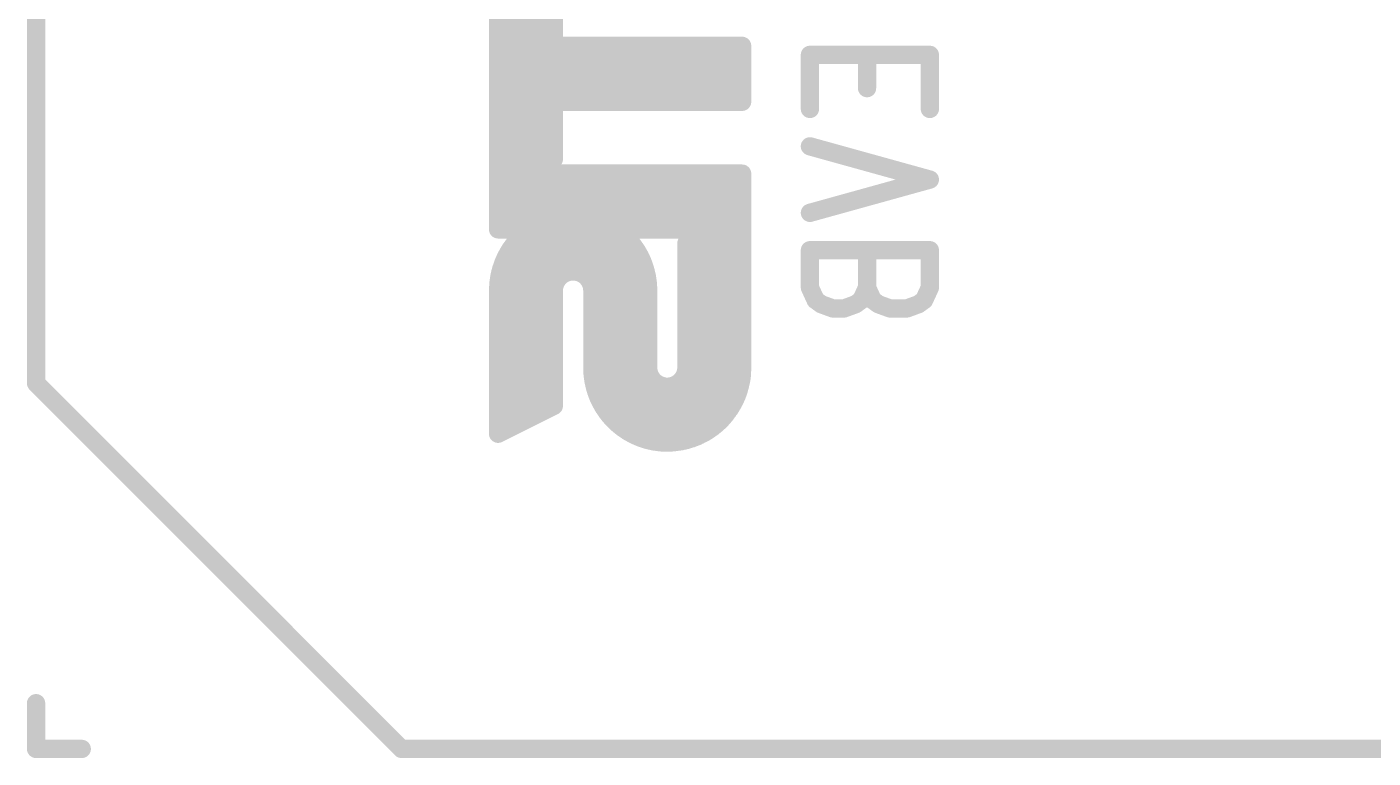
# Model space of a CAD drawing. Extents: x 100 to 128.6, y 94 to 134.1.
# Drawn here: x 99.95 to 107.32, y 99.95 to 103.95 of the extents above; entities that cross this region are included whole.
import ezdxf

# ---------------------------------------------------------------- set-up
doc = ezdxf.new("R2010")
doc.units = 0
doc.layers.get('0').update_dxf_attribs({"linetype": 'CONTINUOUS'})
doc.layers.add('MASK-BOTTOM_PHO', color=5, linetype='CONTINUOUS')
doc.layers.add('SILK-BOTTOM_PHO', color=14, linetype='CONTINUOUS')

# ---------------------------------------------------------------- blocks, each defined once
blk = doc.blocks.new('ROUND_1')
at = {"const_width": 0.050038}
blk.add_lwpolyline([(-0.025018, 0, 1), (0.025018, 0, 1)], format="xyb", close=True, dxfattribs=at)

msp = doc.modelspace()

# ---------------------------------------------------------------- linework, layer by layer
at = {"layer": 'MASK-BOTTOM_PHO', "const_width": 0.100076}
for points in [[(100.000054, 131.99999), (100.000054, 102.00005)], [(100.000054, 102.00005), (102.00005, 100.000054)], [(100.000054, 100.24999), (100.000054, 100.000054)], [(100.000054, 100.000054), (100.24999, 100.000054)], [(102.00005, 100.000054), (126.499874, 100.000054)]]:
    msp.add_lwpolyline(points, dxfattribs=at)
at = {"layer": 'SILK-BOTTOM_PHO', "const_width": 0.100076}
for points in [[(100.000054, 131.99999), (100.000054, 102.00005)], [(102.76713, 105.308908), (102.76713, 103.19258)], [(102.781354, 105.320846), (102.781354, 103.199692)], [(102.795324, 105.331768), (102.795324, 103.206804)], [(102.809548, 105.341928), (102.809548, 103.213662)], [(102.823772, 105.352088), (102.823772, 103.220774)], [(102.710488, 104.252776), (102.710488, 103.164132)], [(102.724712, 104.259888), (102.724712, 103.171244)], [(102.738936, 104.266746), (102.738936, 103.178356)], [(102.752906, 104.273858), (102.752906, 103.185468)], [(102.56901, 104.18191), (102.56901, 102.841298)], [(102.583234, 104.189022), (102.583234, 102.841298)], [(102.597458, 104.196134), (102.597458, 102.841298)], [(102.611428, 104.203246), (102.611428, 102.841298)], [(102.625652, 104.210358), (102.625652, 102.841298)], [(102.639876, 104.21747), (102.639876, 102.841298)], [(102.653846, 104.224328), (102.653846, 102.841298)], [(102.66807, 104.23144), (102.66807, 102.841298)], [(102.682294, 104.238552), (102.682294, 102.841298)], [(102.696264, 104.245664), (102.696264, 103.157274)], [(102.83317, 104.23398), (102.83317, 103.844852)], [(102.528116, 104.16159), (102.528116, 102.841298)], [(102.540816, 104.16794), (102.540816, 102.841298)], [(102.55504, 104.174798), (102.55504, 102.841298)], [(102.528116, 103.995728), (102.83317, 103.995728)], [(102.528116, 103.981504), (102.83317, 103.981504)], [(102.528116, 103.967534), (102.83317, 103.967534)], [(102.528116, 103.95331), (102.83317, 103.95331)], [(102.528116, 103.939086), (102.83317, 103.939086)], [(102.528116, 103.925116), (102.83317, 103.925116)], [(102.528116, 103.910892), (102.83317, 103.910892)], [(102.528116, 103.896668), (102.83317, 103.896668)], [(102.528116, 103.882444), (102.83317, 103.882444)], [(102.528116, 103.868474), (102.83317, 103.868474)], [(102.528116, 103.85425), (102.83317, 103.85425)], [(102.528116, 103.840026), (103.863394, 103.840026)], [(102.528116, 103.826056), (103.863394, 103.826056)], [(102.528116, 103.811832), (103.863394, 103.811832)], [(102.83317, 103.844852), (103.863394, 103.844852)], [(102.837742, 103.844852), (102.837742, 103.539036)], [(102.851966, 103.844852), (102.851966, 103.539036)], [(102.86619, 103.844852), (102.86619, 103.539036)], [(102.88016, 103.844852), (102.88016, 103.539036)], [(102.894384, 103.844852), (102.894384, 103.539036)], [(102.908608, 103.844852), (102.908608, 103.539036)], [(102.922832, 103.844852), (102.922832, 103.539036)], [(102.936802, 103.844852), (102.936802, 103.539036)], [(102.951026, 103.844852), (102.951026, 103.539036)], [(102.96525, 103.844852), (102.96525, 103.539036)], [(102.97922, 103.844852), (102.97922, 103.539036)], [(102.993444, 103.844852), (102.993444, 103.539036)], [(103.007668, 103.844852), (103.007668, 103.539036)], [(103.021638, 103.844852), (103.021638, 103.539036)], [(103.035862, 103.844852), (103.035862, 103.539036)], [(103.050086, 103.844852), (103.050086, 103.539036)], [(103.064056, 103.844852), (103.064056, 103.539036)], [(103.07828, 103.844852), (103.07828, 103.539036)], [(103.092504, 103.844852), (103.092504, 103.539036)], [(103.106728, 103.844852), (103.106728, 103.539036)], [(103.120698, 103.844852), (103.120698, 103.539036)], [(103.134922, 103.844852), (103.134922, 103.539036)], [(103.149146, 103.844852), (103.149146, 103.539036)], [(103.163116, 103.844852), (103.163116, 103.539036)], [(103.17734, 103.844852), (103.17734, 103.539036)], [(103.191564, 103.844852), (103.191564, 103.539036)], [(103.205534, 103.844852), (103.205534, 103.539036)], [(103.219758, 103.844852), (103.219758, 103.539036)], [(103.233982, 103.844852), (103.233982, 103.539036)], [(103.247952, 103.844852), (103.247952, 103.539036)], [(103.262176, 103.844852), (103.262176, 103.539036)], [(103.2764, 103.844852), (103.2764, 103.539036)], [(103.290624, 103.844852), (103.290624, 103.539036)], [(103.304594, 103.844852), (103.304594, 103.539036)], [(103.318818, 103.844852), (103.318818, 103.539036)], [(103.333042, 103.844852), (103.333042, 103.539036)], [(103.347012, 103.844852), (103.347012, 103.539036)], [(103.361236, 103.844852), (103.361236, 103.539036)], [(103.37546, 103.844852), (103.37546, 103.539036)], [(103.38943, 103.844852), (103.38943, 103.539036)], [(103.403654, 103.844852), (103.403654, 103.539036)], [(103.417878, 103.844852), (103.417878, 103.539036)], [(103.432102, 103.844852), (103.432102, 103.539036)], [(103.446072, 103.844852), (103.446072, 103.539036)], [(103.460296, 103.844852), (103.460296, 103.539036)], [(103.47452, 103.844852), (103.47452, 103.539036)], [(103.48849, 103.844852), (103.48849, 103.539036)], [(103.502714, 103.844852), (103.502714, 103.539036)], [(103.516938, 103.844852), (103.516938, 103.539036)], [(103.530908, 103.844852), (103.530908, 103.539036)], [(103.545132, 103.844852), (103.545132, 103.539036)], [(103.559356, 103.844852), (103.559356, 103.539036)], [(103.573326, 103.844852), (103.573326, 103.539036)], [(103.58755, 103.844852), (103.58755, 103.539036)], [(103.601774, 103.844852), (103.601774, 103.539036)], [(103.615998, 103.844852), (103.615998, 103.539036)], [(103.629968, 103.844852), (103.629968, 103.539036)], [(103.644192, 103.844852), (103.644192, 103.539036)], [(103.658416, 103.844852), (103.658416, 103.539036)], [(103.672386, 103.844852), (103.672386, 103.539036)], [(103.68661, 103.844852), (103.68661, 103.539036)], [(103.700834, 103.844852), (103.700834, 103.539036)], [(103.714804, 103.844852), (103.714804, 103.539036)], [(103.729028, 103.844852), (103.729028, 103.539036)], [(103.743252, 103.844852), (103.743252, 103.539036)], [(103.757222, 103.844852), (103.757222, 103.539036)], [(103.771446, 103.844852), (103.771446, 103.539036)], [(103.78567, 103.844852), (103.78567, 103.539036)], [(103.799894, 103.844852), (103.799894, 103.539036)], [(103.813864, 103.844852), (103.813864, 103.539036)], [(103.828088, 103.844852), (103.828088, 103.539036)], [(103.842312, 103.844852), (103.842312, 103.539036)], [(103.856282, 103.844852), (103.856282, 103.539036)], [(103.863394, 103.844852), (103.863394, 103.539036)], [(102.528116, 103.797608), (103.863394, 103.797608)], [(102.528116, 103.783638), (103.863394, 103.783638)], [(102.528116, 103.769414), (103.863394, 103.769414)], [(102.528116, 103.75519), (103.863394, 103.75519)], [(102.528116, 103.74122), (103.863394, 103.74122)], [(104.234488, 103.795576), (104.89057, 103.795576)], [(104.234488, 103.795576), (104.234488, 103.49992)], [(104.546908, 103.795576), (104.546908, 103.613712)], [(104.89057, 103.795576), (104.89057, 103.49992)], [(102.528116, 103.726996), (103.863394, 103.726996)], [(102.528116, 103.712772), (103.863394, 103.712772)], [(102.528116, 103.698548), (103.863394, 103.698548)], [(102.528116, 103.684578), (103.863394, 103.684578)], [(102.528116, 103.670354), (103.863394, 103.670354)], [(102.528116, 103.65613), (103.863394, 103.65613)], [(102.528116, 103.64216), (103.863394, 103.64216)], [(102.528116, 103.627936), (103.863394, 103.627936)], [(102.528116, 103.613712), (103.863394, 103.613712)], [(102.528116, 103.599742), (103.863394, 103.599742)], [(102.528116, 103.585518), (103.863394, 103.585518)], [(102.528116, 103.571294), (103.863394, 103.571294)], [(102.528116, 103.557324), (103.863394, 103.557324)], [(102.528116, 103.5431), (103.863394, 103.5431)], [(102.528116, 103.528876), (102.83317, 103.528876)], [(102.528116, 103.514652), (102.83317, 103.514652)], [(102.83317, 103.539036), (103.863394, 103.539036)], [(102.83317, 103.539036), (102.83317, 103.2256)], [(102.528116, 103.500682), (102.83317, 103.500682)], [(102.528116, 103.486458), (102.83317, 103.486458)], [(102.528116, 103.472234), (102.83317, 103.472234)], [(102.528116, 103.458264), (102.83317, 103.458264)], [(102.528116, 103.44404), (102.83317, 103.44404)], [(102.528116, 103.429816), (102.83317, 103.429816)], [(102.528116, 103.415846), (102.83317, 103.415846)], [(102.528116, 103.401622), (102.83317, 103.401622)], [(102.528116, 103.387398), (102.83317, 103.387398)], [(102.528116, 103.373428), (102.83317, 103.373428)], [(102.528116, 103.359204), (102.83317, 103.359204)], [(102.528116, 103.34498), (102.83317, 103.34498)], [(102.528116, 103.330756), (102.83317, 103.330756)], [(102.528116, 103.316786), (102.83317, 103.316786)], [(102.528116, 103.302562), (102.83317, 103.302562)], [(104.234488, 103.29545), (104.89057, 103.113586)], [(102.528116, 103.288338), (102.83317, 103.288338)], [(102.528116, 103.274368), (102.83317, 103.274368)], [(102.528116, 103.260144), (102.83317, 103.260144)], [(102.528116, 103.24592), (102.83317, 103.24592)], [(102.528116, 103.23195), (102.83317, 103.23195)], [(102.67442, 103.146098), (102.83317, 103.2256)], [(102.528116, 103.217726), (102.817422, 103.217726)], [(102.528116, 103.203502), (102.789228, 103.203502)], [(102.528116, 103.189278), (102.76078, 103.189278)], [(102.528116, 103.175308), (102.732586, 103.175308)], [(102.528116, 103.161084), (102.704138, 103.161084)], [(102.528116, 103.14686), (102.675944, 103.14686)], [(102.67442, 103.146098), (103.863394, 103.146098)], [(102.696264, 103.146098), (102.696264, 101.807772)], [(102.710488, 103.146098), (102.710488, 101.814884)], [(102.724712, 103.146098), (102.724712, 101.821996)], [(102.738936, 103.146098), (102.738936, 101.829108)], [(102.752906, 103.146098), (102.752906, 101.835966)], [(102.76713, 103.146098), (102.76713, 101.843078)], [(102.781354, 103.146098), (102.781354, 101.85019)], [(102.795324, 103.146098), (102.795324, 101.857302)], [(102.809548, 103.146098), (102.809548, 101.864414)], [(102.823772, 103.146098), (102.823772, 101.871526)], [(102.837742, 103.146098), (102.837742, 102.537006)], [(102.851966, 103.146098), (102.851966, 102.566216)], [(102.86619, 103.146098), (102.86619, 102.582726)], [(102.88016, 103.146098), (102.88016, 102.593648)], [(102.894384, 103.146098), (102.894384, 102.601522)], [(102.908608, 103.146098), (102.908608, 102.60711)], [(102.922832, 103.146098), (102.922832, 102.610158)], [(102.936802, 103.146098), (102.936802, 102.61092)], [(102.951026, 103.146098), (102.951026, 102.61092)], [(102.96525, 103.146098), (102.96525, 102.607872)], [(102.97922, 103.146098), (102.97922, 102.603046)], [(102.993444, 103.146098), (102.993444, 102.595934)], [(103.007668, 103.146098), (103.007668, 102.585774)], [(103.021638, 103.146098), (103.021638, 102.570026)], [(103.035862, 103.146098), (103.035862, 102.545642)], [(103.050086, 103.146098), (103.050086, 102.013766)], [(103.064056, 103.146098), (103.064056, 101.957886)], [(103.07828, 103.146098), (103.07828, 101.920294)], [(103.092504, 103.146098), (103.092504, 101.891846)], [(103.106728, 103.146098), (103.106728, 101.867462)], [(103.120698, 103.146098), (103.120698, 101.84638)], [(103.134922, 103.146098), (103.134922, 101.82733)], [(103.149146, 103.146098), (103.149146, 101.81082)], [(103.163116, 103.146098), (103.163116, 101.796088)], [(103.17734, 103.146098), (103.17734, 101.782626)], [(103.191564, 103.146098), (103.191564, 102.841298)], [(103.205534, 103.146098), (103.205534, 102.841298)], [(103.219758, 103.146098), (103.219758, 102.841298)], [(103.233982, 103.146098), (103.233982, 102.841298)], [(103.247952, 103.146098), (103.247952, 102.841298)], [(103.262176, 103.146098), (103.262176, 102.841298)], [(103.2764, 103.146098), (103.2764, 102.841298)], [(103.290624, 103.146098), (103.290624, 102.841298)], [(103.304594, 103.146098), (103.304594, 102.841298)], [(103.318818, 103.146098), (103.318818, 102.841298)], [(103.333042, 103.146098), (103.333042, 102.841298)], [(103.347012, 103.146098), (103.347012, 102.841298)], [(103.361236, 103.146098), (103.361236, 102.841298)], [(103.37546, 103.146098), (103.37546, 102.841298)], [(103.38943, 103.146098), (103.38943, 102.841298)], [(103.403654, 103.146098), (103.403654, 102.841298)], [(103.417878, 103.146098), (103.417878, 102.841298)], [(103.432102, 103.146098), (103.432102, 102.841298)], [(103.446072, 103.146098), (103.446072, 102.841298)], [(103.460296, 103.146098), (103.460296, 102.841298)], [(103.47452, 103.146098), (103.47452, 102.841298)], [(103.48849, 103.146098), (103.48849, 102.841298)], [(103.502714, 103.146098), (103.502714, 102.841298)], [(103.516938, 103.146098), (103.516938, 102.841298)], [(103.530908, 103.146098), (103.530908, 102.841298)], [(103.545132, 103.146098), (103.545132, 102.841298)], [(103.559356, 103.146098), (103.559356, 102.841298)], [(103.573326, 103.146098), (103.573326, 102.841298)], [(103.58755, 103.146098), (103.58755, 102.841298)], [(103.601774, 103.146098), (103.601774, 102.841298)], [(103.615998, 103.146098), (103.615998, 102.841298)], [(103.629968, 103.146098), (103.629968, 102.841298)], [(103.644192, 103.146098), (103.644192, 102.841298)], [(103.658416, 103.146098), (103.658416, 102.841298)], [(103.672386, 103.146098), (103.672386, 102.841298)], [(103.68661, 103.146098), (103.68661, 102.841298)], [(103.700834, 103.146098), (103.700834, 101.758242)], [(103.714804, 103.146098), (103.714804, 101.769164)], [(103.729028, 103.146098), (103.729028, 101.781864)], [(103.743252, 103.146098), (103.743252, 101.795326)], [(103.757222, 103.146098), (103.757222, 101.810058)], [(103.771446, 103.146098), (103.771446, 101.826568)], [(103.78567, 103.146098), (103.78567, 101.845618)], [(103.799894, 103.146098), (103.799894, 101.865938)], [(103.813864, 103.146098), (103.813864, 101.890322)], [(103.828088, 103.146098), (103.828088, 101.918516)], [(103.842312, 103.146098), (103.842312, 101.9556)], [(103.856282, 103.146098), (103.856282, 102.009702)], [(103.863394, 103.146098), (103.863394, 102.08514)], [(102.528116, 103.13289), (103.863394, 103.13289)], [(102.528116, 103.118666), (103.863394, 103.118666)], [(102.528116, 103.104442), (103.863394, 103.104442)], [(102.528116, 103.090472), (103.863394, 103.090472)], [(102.528116, 103.076248), (103.863394, 103.076248)], [(104.234488, 102.931722), (104.89057, 103.113586)], [(102.528116, 103.062024), (103.863394, 103.062024)], [(102.528116, 103.048054), (103.863394, 103.048054)], [(102.528116, 103.03383), (103.863394, 103.03383)], [(102.528116, 103.019606), (103.863394, 103.019606)], [(102.528116, 103.005382), (103.863394, 103.005382)], [(102.528116, 102.991412), (103.863394, 102.991412)], [(102.528116, 102.977188), (103.863394, 102.977188)], [(102.528116, 102.962964), (103.863394, 102.962964)], [(102.528116, 102.948994), (103.863394, 102.948994)], [(102.528116, 102.93477), (103.863394, 102.93477)], [(102.528116, 102.920546), (103.863394, 102.920546)], [(102.528116, 102.906576), (103.863394, 102.906576)], [(102.528116, 102.892352), (103.863394, 102.892352)], [(102.528116, 102.878128), (103.863394, 102.878128)], [(102.528116, 102.864158), (103.863394, 102.864158)], [(102.528116, 102.849934), (103.863394, 102.849934)], [(102.528116, 102.841298), (102.70109, 102.841298)], [(102.632002, 102.779068), (103.245666, 102.779068)], [(102.639876, 102.787704), (102.639876, 101.779578)], [(102.64521, 102.793292), (103.232458, 102.793292)], [(102.653846, 102.801928), (102.653846, 101.78669)], [(102.660196, 102.807516), (103.218234, 102.807516)], [(102.66807, 102.814628), (102.66807, 101.793548)], [(102.675944, 102.821486), (103.201724, 102.821486)], [(102.682294, 102.826312), (102.682294, 101.80066)], [(102.693978, 102.83571), (103.18369, 102.83571)], [(103.175816, 102.841298), (103.712518, 102.841298)], [(103.191564, 102.82936), (103.191564, 101.77018)], [(103.205534, 102.817676), (103.205534, 101.759004)], [(103.219758, 102.804976), (103.219758, 101.748844)], [(103.233982, 102.791006), (103.233982, 101.739446)], [(103.558594, 102.764336), (103.712518, 102.841298)], [(103.58755, 102.779068), (103.863394, 102.779068)], [(103.58755, 102.779068), (103.58755, 101.69779)], [(103.601774, 102.785418), (103.601774, 101.703378)], [(103.615998, 102.79253), (103.615998, 101.708712)], [(103.61676, 102.793292), (103.863394, 102.793292)], [(103.629968, 102.799642), (103.629968, 101.715824)], [(103.644192, 102.806754), (103.644192, 101.722936)], [(103.644954, 102.807516), (103.863394, 102.807516)], [(103.658416, 102.813866), (103.658416, 101.730048)], [(103.672386, 102.820724), (103.672386, 101.738684)], [(103.673148, 102.821486), (103.863394, 102.821486)], [(103.68661, 102.827836), (103.68661, 101.748082)], [(103.701596, 102.83571), (103.863394, 102.83571)], [(102.58171, 102.708456), (103.295958, 102.708456)], [(102.583234, 102.711504), (102.583234, 101.75113)], [(102.590346, 102.72268), (103.288084, 102.72268)], [(102.597458, 102.734364), (102.597458, 101.758242)], [(102.598982, 102.73665), (103.278686, 102.73665)], [(102.609142, 102.750874), (103.268526, 102.750874)], [(102.611428, 102.753922), (102.611428, 101.765354)], [(102.620064, 102.765098), (103.257604, 102.765098)], [(102.625652, 102.77221), (102.625652, 101.772466)], [(103.247952, 102.775258), (103.247952, 101.73081)], [(103.262176, 102.758748), (103.262176, 101.722936)], [(103.2764, 102.73919), (103.2764, 101.715824)], [(103.290624, 102.717092), (103.290624, 101.709474)], [(103.558594, 102.765098), (103.863394, 102.765098)], [(103.558594, 102.764336), (103.558594, 102.08514)], [(103.558594, 102.750874), (103.863394, 102.750874)], [(103.558594, 102.73665), (103.863394, 102.73665)], [(103.558594, 102.72268), (103.863394, 102.72268)], [(103.558594, 102.708456), (103.863394, 102.708456)], [(103.559356, 102.765098), (103.559356, 101.689154)], [(103.573326, 102.77221), (103.573326, 101.693726)], [(104.234488, 102.727252), (104.89057, 102.727252)], [(104.234488, 102.727252), (104.234488, 102.522782)], [(104.546908, 102.727252), (104.546908, 102.522782)], [(104.89057, 102.522782), (104.89057, 102.727252)], [(102.550214, 102.63759), (103.327454, 102.63759)], [(102.55504, 102.651814), (103.322628, 102.651814)], [(102.55504, 102.651814), (102.55504, 101.73716)], [(102.560374, 102.666038), (103.317294, 102.666038)], [(102.566724, 102.680262), (103.310944, 102.680262)], [(102.56901, 102.684834), (102.56901, 101.744018)], [(102.573836, 102.694232), (103.303832, 102.694232)], [(103.304594, 102.691184), (103.304594, 101.703378)], [(103.318818, 102.66045), (103.318818, 101.698552)], [(103.558594, 102.694232), (103.863394, 102.694232)], [(103.558594, 102.680262), (103.863394, 102.680262)], [(103.558594, 102.666038), (103.863394, 102.666038)], [(103.558594, 102.651814), (103.863394, 102.651814)], [(103.558594, 102.63759), (103.863394, 102.63759)], [(102.532942, 102.566978), (102.852728, 102.566978)], [(102.535228, 102.581202), (102.864666, 102.581202)], [(102.53853, 102.595172), (102.881938, 102.595172)], [(102.540816, 102.607872), (102.540816, 101.730048)], [(102.541578, 102.609396), (102.916482, 102.609396)], [(102.545388, 102.62362), (103.33228, 102.62362)], [(102.961186, 102.609396), (103.33609, 102.609396)], [(102.99573, 102.595172), (103.339138, 102.595172)], [(103.013002, 102.581202), (103.34244, 102.581202)], [(103.02494, 102.566978), (103.344726, 102.566978)], [(103.333042, 102.619556), (103.333042, 101.693726)], [(103.558594, 102.62362), (103.863394, 102.62362)], [(103.558594, 102.609396), (103.863394, 102.609396)], [(103.558594, 102.595172), (103.863394, 102.595172)], [(103.558594, 102.581202), (103.863394, 102.581202)], [(103.558594, 102.566978), (103.863394, 102.566978)], [(102.528116, 102.510336), (102.833932, 102.510336)], [(102.528116, 102.506526), (102.528116, 101.723698)], [(102.528116, 102.496112), (102.83317, 102.496112)], [(102.528878, 102.52456), (102.834694, 102.52456)], [(102.52964, 102.538784), (102.838504, 102.538784)], [(102.531418, 102.552754), (102.844092, 102.552754)], [(102.83317, 102.506526), (102.83317, 101.876098)], [(103.033576, 102.552754), (103.34625, 102.552754)], [(103.03891, 102.538784), (103.347774, 102.538784)], [(103.042974, 102.52456), (103.34879, 102.52456)], [(103.043736, 102.510336), (103.349552, 102.510336)], [(103.043736, 102.506526), (103.043736, 102.08514)], [(103.043736, 102.496112), (103.349552, 102.496112)], [(103.347012, 102.54488), (103.347012, 101.689154)], [(103.349552, 102.506526), (103.349552, 102.08514)], [(103.558594, 102.552754), (103.863394, 102.552754)], [(103.558594, 102.538784), (103.863394, 102.538784)], [(103.558594, 102.52456), (103.863394, 102.52456)], [(103.558594, 102.510336), (103.863394, 102.510336)], [(103.558594, 102.496112), (103.863394, 102.496112)], [(104.234488, 102.522782), (104.26573, 102.454456)], [(104.515666, 102.454456), (104.546908, 102.522782)], [(104.546908, 102.522782), (104.57815, 102.454456)], [(104.859328, 102.454456), (104.89057, 102.522782)], [(102.528116, 102.482142), (102.83317, 102.482142)], [(102.528116, 102.467918), (102.83317, 102.467918)], [(102.528116, 102.453694), (102.83317, 102.453694)], [(102.528116, 102.439724), (102.83317, 102.439724)], [(102.528116, 102.4255), (102.83317, 102.4255)], [(102.528116, 102.411276), (102.83317, 102.411276)], [(103.043736, 102.482142), (103.349552, 102.482142)], [(103.043736, 102.467918), (103.349552, 102.467918)], [(103.043736, 102.453694), (103.349552, 102.453694)], [(103.043736, 102.439724), (103.349552, 102.439724)], [(103.043736, 102.4255), (103.349552, 102.4255)], [(103.043736, 102.411276), (103.349552, 102.411276)], [(103.558594, 102.482142), (103.863394, 102.482142)], [(103.558594, 102.467918), (103.863394, 102.467918)], [(103.558594, 102.453694), (103.863394, 102.453694)], [(103.558594, 102.439724), (103.863394, 102.439724)], [(103.558594, 102.4255), (103.863394, 102.4255)], [(103.558594, 102.411276), (103.863394, 102.411276)], [(104.26573, 102.454456), (104.296972, 102.43185)], [(104.296972, 102.43185), (104.359456, 102.40899)], [(104.42194, 102.40899), (104.484424, 102.43185)], [(104.484424, 102.43185), (104.515666, 102.454456)], [(104.57815, 102.454456), (104.609392, 102.43185)], [(104.609392, 102.43185), (104.671876, 102.40899)], [(104.765602, 102.40899), (104.828086, 102.43185)], [(104.828086, 102.43185), (104.859328, 102.454456)], [(102.528116, 102.397306), (102.83317, 102.397306)], [(102.528116, 102.383082), (102.83317, 102.383082)], [(102.528116, 102.368858), (102.83317, 102.368858)], [(102.528116, 102.354888), (102.83317, 102.354888)], [(102.528116, 102.340664), (102.83317, 102.340664)], [(103.043736, 102.397306), (103.349552, 102.397306)], [(103.043736, 102.383082), (103.349552, 102.383082)], [(103.043736, 102.368858), (103.349552, 102.368858)], [(103.043736, 102.354888), (103.349552, 102.354888)], [(103.043736, 102.340664), (103.349552, 102.340664)], [(103.558594, 102.397306), (103.863394, 102.397306)], [(103.558594, 102.383082), (103.863394, 102.383082)], [(103.558594, 102.368858), (103.863394, 102.368858)], [(103.558594, 102.354888), (103.863394, 102.354888)], [(103.558594, 102.340664), (103.863394, 102.340664)], [(104.359456, 102.40899), (104.42194, 102.40899)], [(104.671876, 102.40899), (104.765602, 102.40899)], [(102.528116, 102.32644), (102.83317, 102.32644)], [(102.528116, 102.312216), (102.83317, 102.312216)], [(102.528116, 102.298246), (102.83317, 102.298246)], [(102.528116, 102.284022), (102.83317, 102.284022)], [(102.528116, 102.269798), (102.83317, 102.269798)], [(103.043736, 102.32644), (103.349552, 102.32644)], [(103.043736, 102.312216), (103.349552, 102.312216)], [(103.043736, 102.298246), (103.349552, 102.298246)], [(103.043736, 102.284022), (103.349552, 102.284022)], [(103.043736, 102.269798), (103.349552, 102.269798)], [(103.558594, 102.32644), (103.863394, 102.32644)], [(103.558594, 102.312216), (103.863394, 102.312216)], [(103.558594, 102.298246), (103.863394, 102.298246)], [(103.558594, 102.284022), (103.863394, 102.284022)], [(103.558594, 102.269798), (103.863394, 102.269798)], [(102.528116, 102.255828), (102.83317, 102.255828)], [(102.528116, 102.241604), (102.83317, 102.241604)], [(102.528116, 102.22738), (102.83317, 102.22738)], [(102.528116, 102.21341), (102.83317, 102.21341)], [(102.528116, 102.199186), (102.83317, 102.199186)], [(103.043736, 102.255828), (103.349552, 102.255828)], [(103.043736, 102.241604), (103.349552, 102.241604)], [(103.043736, 102.22738), (103.349552, 102.22738)], [(103.043736, 102.21341), (103.349552, 102.21341)], [(103.043736, 102.199186), (103.349552, 102.199186)], [(103.558594, 102.255828), (103.863394, 102.255828)], [(103.558594, 102.241604), (103.863394, 102.241604)], [(103.558594, 102.22738), (103.863394, 102.22738)], [(103.558594, 102.21341), (103.863394, 102.21341)], [(103.558594, 102.199186), (103.863394, 102.199186)], [(102.528116, 102.184962), (102.83317, 102.184962)], [(102.528116, 102.170992), (102.83317, 102.170992)], [(102.528116, 102.156768), (102.83317, 102.156768)], [(102.528116, 102.142544), (102.83317, 102.142544)], [(102.528116, 102.12832), (102.83317, 102.12832)], [(103.043736, 102.184962), (103.349552, 102.184962)], [(103.043736, 102.170992), (103.349552, 102.170992)], [(103.043736, 102.156768), (103.349552, 102.156768)], [(103.043736, 102.142544), (103.349552, 102.142544)], [(103.043736, 102.12832), (103.349552, 102.12832)], [(103.558594, 102.184962), (103.863394, 102.184962)], [(103.558594, 102.170992), (103.863394, 102.170992)], [(103.558594, 102.156768), (103.863394, 102.156768)], [(103.558594, 102.142544), (103.863394, 102.142544)], [(103.558594, 102.12832), (103.863394, 102.12832)], [(102.528116, 102.11435), (102.83317, 102.11435)], [(102.528116, 102.100126), (102.83317, 102.100126)], [(102.528116, 102.085902), (102.83317, 102.085902)], [(102.528116, 102.071932), (102.83317, 102.071932)], [(102.528116, 102.057708), (102.83317, 102.057708)], [(102.528116, 102.043484), (102.83317, 102.043484)], [(103.043736, 102.11435), (103.349552, 102.11435)], [(103.043736, 102.100126), (103.349552, 102.100126)], [(103.043736, 102.085902), (103.349552, 102.085902)], [(103.044498, 102.071932), (103.350314, 102.071932)], [(103.04526, 102.057708), (103.353362, 102.057708)], [(103.046022, 102.043484), (103.358188, 102.043484)], [(103.549958, 102.043484), (103.86187, 102.043484)], [(103.555292, 102.057708), (103.862632, 102.057708)], [(103.557832, 102.071932), (103.863394, 102.071932)], [(103.558594, 102.11435), (103.863394, 102.11435)], [(103.558594, 102.100126), (103.863394, 102.100126)], [(103.558594, 102.085902), (103.863394, 102.085902)], [(100.000054, 102.00005), (102.00005, 100.000054)], [(102.528116, 102.029514), (102.83317, 102.029514)], [(102.528116, 102.01529), (102.83317, 102.01529)], [(102.528116, 102.001066), (102.83317, 102.001066)], [(102.528116, 101.987096), (102.83317, 101.987096)], [(102.528116, 101.972872), (102.83317, 101.972872)], [(103.0478, 102.029514), (103.366062, 102.029514)], [(103.050086, 102.01529), (103.376222, 102.01529)], [(103.053134, 102.001066), (103.392732, 102.001066)], [(103.056436, 101.987096), (103.419402, 101.987096)], [(103.060246, 101.972872), (103.847646, 101.972872)], [(103.361236, 102.03561), (103.361236, 101.685852)], [(103.37546, 102.016052), (103.37546, 101.682804)], [(103.38943, 102.00259), (103.38943, 101.680518)], [(103.403654, 101.993192), (103.403654, 101.678232)], [(103.417878, 101.987096), (103.417878, 101.677216)], [(103.432102, 101.983032), (103.432102, 101.675692)], [(103.446072, 101.980746), (103.446072, 101.675692)], [(103.460296, 101.980746), (103.460296, 101.675692)], [(103.47452, 101.98227), (103.47452, 101.675692)], [(103.48849, 101.98608), (103.48849, 101.677216)], [(103.489252, 101.987096), (103.85171, 101.987096)], [(103.502714, 101.99243), (103.502714, 101.678994)], [(103.516176, 102.001066), (103.854758, 102.001066)], [(103.516938, 102.001828), (103.516938, 101.680518)], [(103.530908, 102.014528), (103.530908, 101.682804)], [(103.53167, 102.01529), (103.85806, 102.01529)], [(103.542846, 102.029514), (103.860346, 102.029514)], [(103.545132, 102.034086), (103.545132, 101.685852)], [(102.528116, 101.958648), (102.83317, 101.958648)], [(102.528116, 101.944424), (102.83317, 101.944424)], [(102.528116, 101.930454), (102.83317, 101.930454)], [(102.528116, 101.91623), (102.83317, 101.91623)], [(102.528116, 101.902006), (102.83317, 101.902006)], [(103.064056, 101.958648), (103.843836, 101.958648)], [(103.068882, 101.944424), (103.83901, 101.944424)], [(103.07447, 101.930454), (103.833676, 101.930454)], [(103.080566, 101.91623), (103.827326, 101.91623)], [(103.087678, 101.902006), (103.820214, 101.902006)], [(102.528116, 101.888036), (102.83317, 101.888036)], [(102.528116, 101.723698), (102.83317, 101.876098)], [(102.528116, 101.873812), (102.827582, 101.873812)], [(102.528116, 101.859588), (102.799388, 101.859588)], [(102.528116, 101.845618), (102.77094, 101.845618)], [(102.528116, 101.831394), (102.742746, 101.831394)], [(103.09479, 101.888036), (103.813102, 101.888036)], [(103.103426, 101.873812), (103.804466, 101.873812)], [(103.112062, 101.859588), (103.79583, 101.859588)], [(103.12146, 101.845618), (103.78567, 101.845618)], [(103.132636, 101.831394), (103.77551, 101.831394)], [(102.528116, 101.81717), (102.714552, 101.81717)], [(102.528116, 101.8032), (102.686104, 101.8032)], [(102.528116, 101.788976), (102.65791, 101.788976)], [(102.528116, 101.774752), (102.629462, 101.774752)], [(102.528116, 101.760528), (102.601268, 101.760528)], [(102.528116, 101.746558), (102.573074, 101.746558)], [(103.14432, 101.81717), (103.763572, 101.81717)], [(103.15702, 101.8032), (103.751126, 101.8032)], [(103.17099, 101.788976), (103.736902, 101.788976)], [(103.186738, 101.774752), (103.721154, 101.774752)], [(103.20401, 101.760528), (103.70312, 101.760528)], [(103.223822, 101.746558), (103.683562, 101.746558)], [(102.528116, 101.732334), (102.544626, 101.732334)], [(103.246428, 101.732334), (103.661464, 101.732334)], [(100.000054, 100.24999), (100.000054, 100.000054)], [(100.000054, 100.000054), (100.24999, 100.000054)], [(102.00005, 100.000054), (126.499874, 100.000054)]]:
    msp.add_lwpolyline(points, dxfattribs=at)
for points in [[(102.701344, 102.841298, 0.2433378), (102.528166, 102.506526)], [(103.349552, 102.506526, 0.2432597), (103.175816, 102.841806)], [(102.938326, 102.611682, 0.4142136), (102.83317, 102.506526)], [(103.043736, 102.506526, 0.4142191), (102.938326, 102.611682)], [(103.043736, 102.08514, 0.4142136), (103.453946, 101.67493)], [(103.349552, 102.08514, 0.4142136), (103.453946, 101.980746)], [(103.453946, 101.980746, 0.4078913), (103.558594, 102.08514)], [(103.453946, 101.675692, 0.4131258), (103.863394, 102.08514)]]:
    msp.add_lwpolyline(points, format="xyb", dxfattribs=at)

# ---------------------------------------------------------------- block references
at = {"layer": 'MASK-BOTTOM_PHO'}
for p in [(100.000054, 102.00005), (100.000054, 102.00005), (100.000054, 100.24999), (100.000054, 100.000054), (100.24999, 100.000054), (102.00005, 100.000054)]:
    msp.add_blockref('ROUND_1', p, dxfattribs=at)
at = {"layer": 'SILK-BOTTOM_PHO'}
for p in [(102.528116, 103.995728), (102.528116, 103.981504), (102.528116, 103.967534), (102.83317, 103.995728), (102.83317, 103.981504), (102.83317, 103.967534), (102.528116, 103.95331), (102.528116, 103.939086), (102.528116, 103.925116), (102.528116, 103.910892), (102.528116, 103.896668), (102.528116, 103.882444), (102.83317, 103.95331), (102.83317, 103.939086), (102.83317, 103.925116), (102.83317, 103.910892), (102.83317, 103.896668), (102.83317, 103.882444), (102.528116, 103.868474), (102.528116, 103.85425), (102.528116, 103.840026), (102.528116, 103.826056), (102.528116, 103.811832), (102.83317, 103.868474), (102.83317, 103.85425), (102.83317, 103.844852), (102.837742, 103.844852), (102.851966, 103.844852), (102.86619, 103.844852), (102.88016, 103.844852), (102.894384, 103.844852), (102.908608, 103.844852), (102.922832, 103.844852), (102.936802, 103.844852), (102.951026, 103.844852), (102.96525, 103.844852), (102.97922, 103.844852), (102.993444, 103.844852), (103.007668, 103.844852), (103.021638, 103.844852), (103.035862, 103.844852), (103.050086, 103.844852), (103.064056, 103.844852), (103.07828, 103.844852), (103.092504, 103.844852), (103.106728, 103.844852), (103.120698, 103.844852), (103.134922, 103.844852), (103.149146, 103.844852), (103.163116, 103.844852), (103.17734, 103.844852), (103.191564, 103.844852), (103.205534, 103.844852), (103.219758, 103.844852), (103.233982, 103.844852), (103.247952, 103.844852), (103.262176, 103.844852), (103.2764, 103.844852), (103.290624, 103.844852), (103.304594, 103.844852), (103.318818, 103.844852), (103.333042, 103.844852), (103.347012, 103.844852), (103.361236, 103.844852), (103.37546, 103.844852), (103.38943, 103.844852), (103.403654, 103.844852), (103.417878, 103.844852), (103.432102, 103.844852), (103.446072, 103.844852), (103.460296, 103.844852), (103.47452, 103.844852), (103.48849, 103.844852), (103.502714, 103.844852), (103.516938, 103.844852), (103.530908, 103.844852), (103.545132, 103.844852), (103.559356, 103.844852), (103.573326, 103.844852), (103.58755, 103.844852), (103.601774, 103.844852), (103.615998, 103.844852), (103.629968, 103.844852), (103.644192, 103.844852), (103.658416, 103.844852), (103.672386, 103.844852), (103.68661, 103.844852), (103.700834, 103.844852), (103.714804, 103.844852), (103.729028, 103.844852), (103.743252, 103.844852), (103.757222, 103.844852), (103.771446, 103.844852), (103.78567, 103.844852), (103.799894, 103.844852), (103.813864, 103.844852), (103.828088, 103.844852), (103.842312, 103.844852), (103.856282, 103.844852), (103.863394, 103.844852), (103.863394, 103.840026), (103.863394, 103.826056), (103.863394, 103.811832), (102.528116, 103.797608), (102.528116, 103.783638), (102.528116, 103.769414), (102.528116, 103.75519), (102.528116, 103.74122), (103.863394, 103.797608), (103.863394, 103.783638), (103.863394, 103.769414), (103.863394, 103.75519), (103.863394, 103.74122), (104.234488, 103.795576), (104.234488, 103.795576), (104.546908, 103.795576), (104.89057, 103.795576), (104.89057, 103.795576), (102.528116, 103.726996), (102.528116, 103.712772), (102.528116, 103.698548), (102.528116, 103.684578), (102.528116, 103.670354), (103.863394, 103.726996), (103.863394, 103.712772), (103.863394, 103.698548), (103.863394, 103.684578), (103.863394, 103.670354), (102.528116, 103.65613), (102.528116, 103.64216), (102.528116, 103.627936), (102.528116, 103.613712), (102.528116, 103.599742), (103.863394, 103.65613), (103.863394, 103.64216), (103.863394, 103.627936), (103.863394, 103.613712), (103.863394, 103.599742), (104.546908, 103.613712), (102.528116, 103.585518), (102.528116, 103.571294), (102.528116, 103.557324), (102.528116, 103.5431), (102.528116, 103.528876), (102.528116, 103.514652), (102.83317, 103.539036), (102.83317, 103.539036), (102.83317, 103.528876), (102.83317, 103.514652), (102.837742, 103.539036), (102.851966, 103.539036), (102.86619, 103.539036), (102.88016, 103.539036), (102.894384, 103.539036), (102.908608, 103.539036), (102.922832, 103.539036), (102.936802, 103.539036), (102.951026, 103.539036), (102.96525, 103.539036), (102.97922, 103.539036), (102.993444, 103.539036), (103.007668, 103.539036), (103.021638, 103.539036), (103.035862, 103.539036), (103.050086, 103.539036), (103.064056, 103.539036), (103.07828, 103.539036), (103.092504, 103.539036), (103.106728, 103.539036), (103.120698, 103.539036), (103.134922, 103.539036), (103.149146, 103.539036), (103.163116, 103.539036), (103.17734, 103.539036), (103.191564, 103.539036), (103.205534, 103.539036), (103.219758, 103.539036), (103.233982, 103.539036), (103.247952, 103.539036), (103.262176, 103.539036), (103.2764, 103.539036), (103.290624, 103.539036), (103.304594, 103.539036), (103.318818, 103.539036), (103.333042, 103.539036), (103.347012, 103.539036), (103.361236, 103.539036), (103.37546, 103.539036), (103.38943, 103.539036), (103.403654, 103.539036), (103.417878, 103.539036), (103.432102, 103.539036), (103.446072, 103.539036), (103.460296, 103.539036), (103.47452, 103.539036), (103.48849, 103.539036), (103.502714, 103.539036), (103.516938, 103.539036), (103.530908, 103.539036), (103.545132, 103.539036), (103.559356, 103.539036), (103.573326, 103.539036), (103.58755, 103.539036), (103.601774, 103.539036), (103.615998, 103.539036), (103.629968, 103.539036), (103.644192, 103.539036), (103.658416, 103.539036), (103.672386, 103.539036), (103.68661, 103.539036), (103.700834, 103.539036), (103.714804, 103.539036), (103.729028, 103.539036), (103.743252, 103.539036), (103.757222, 103.539036), (103.771446, 103.539036), (103.78567, 103.539036), (103.799894, 103.539036), (103.813864, 103.539036), (103.828088, 103.539036), (103.842312, 103.539036), (103.856282, 103.539036), (103.863394, 103.585518), (103.863394, 103.571294), (103.863394, 103.557324), (103.863394, 103.5431), (103.863394, 103.539036), (103.863394, 103.539036), (102.528116, 103.500682), (102.528116, 103.486458), (102.528116, 103.472234), (102.528116, 103.458264), (102.528116, 103.44404), (102.83317, 103.500682), (102.83317, 103.486458), (102.83317, 103.472234), (102.83317, 103.458264), (102.83317, 103.44404), (104.234488, 103.49992), (104.89057, 103.49992), (102.528116, 103.429816), (102.528116, 103.415846), (102.528116, 103.401622), (102.528116, 103.387398), (102.528116, 103.373428), (102.83317, 103.429816), (102.83317, 103.415846), (102.83317, 103.401622), (102.83317, 103.387398), (102.83317, 103.373428), (102.528116, 103.359204), (102.528116, 103.34498), (102.528116, 103.330756), (102.528116, 103.316786), (102.528116, 103.302562), (102.83317, 103.359204), (102.83317, 103.34498), (102.83317, 103.330756), (102.83317, 103.316786), (102.83317, 103.302562), (104.234488, 103.29545), (102.528116, 103.288338), (102.528116, 103.274368), (102.528116, 103.260144), (102.528116, 103.24592), (102.528116, 103.23195), (102.823772, 103.220774), (102.83317, 103.288338), (102.83317, 103.274368), (102.83317, 103.260144), (102.83317, 103.24592), (102.83317, 103.23195), (102.83317, 103.2256), (102.83317, 103.2256), (102.528116, 103.217726), (102.528116, 103.203502), (102.528116, 103.189278), (102.528116, 103.175308), (102.528116, 103.161084), (102.528116, 103.14686), (102.67442, 103.146098), (102.67442, 103.146098), (102.675944, 103.14686), (102.696264, 103.157274), (102.696264, 103.146098), (102.704138, 103.161084), (102.710488, 103.164132), (102.710488, 103.146098), (102.724712, 103.171244), (102.724712, 103.146098), (102.732586, 103.175308), (102.738936, 103.178356), (102.738936, 103.146098), (102.752906, 103.185468), (102.752906, 103.146098), (102.76078, 103.189278), (102.76713, 103.19258), (102.76713, 103.146098), (102.781354, 103.199692), (102.781354, 103.146098), (102.789228, 103.203502), (102.795324, 103.206804), (102.795324, 103.146098), (102.809548, 103.213662), (102.809548, 103.146098), (102.817422, 103.217726), (102.823772, 103.146098), (102.837742, 103.146098), (102.851966, 103.146098), (102.86619, 103.146098), (102.88016, 103.146098), (102.894384, 103.146098), (102.908608, 103.146098), (102.922832, 103.146098), (102.936802, 103.146098), (102.951026, 103.146098), (102.96525, 103.146098), (102.97922, 103.146098), (102.993444, 103.146098), (103.007668, 103.146098), (103.021638, 103.146098), (103.035862, 103.146098), (103.050086, 103.146098), (103.064056, 103.146098), (103.07828, 103.146098), (103.092504, 103.146098), (103.106728, 103.146098), (103.120698, 103.146098), (103.134922, 103.146098), (103.149146, 103.146098), (103.163116, 103.146098), (103.17734, 103.146098), (103.191564, 103.146098), (103.205534, 103.146098), (103.219758, 103.146098), (103.233982, 103.146098), (103.247952, 103.146098), (103.262176, 103.146098), (103.2764, 103.146098), (103.290624, 103.146098), (103.304594, 103.146098), (103.318818, 103.146098), (103.333042, 103.146098), (103.347012, 103.146098), (103.361236, 103.146098), (103.37546, 103.146098), (103.38943, 103.146098), (103.403654, 103.146098), (103.417878, 103.146098), (103.432102, 103.146098), (103.446072, 103.146098), (103.460296, 103.146098), (103.47452, 103.146098), (103.48849, 103.146098), (103.502714, 103.146098), (103.516938, 103.146098), (103.530908, 103.146098), (103.545132, 103.146098), (103.559356, 103.146098), (103.573326, 103.146098), (103.58755, 103.146098), (103.601774, 103.146098), (103.615998, 103.146098), (103.629968, 103.146098), (103.644192, 103.146098), (103.658416, 103.146098), (103.672386, 103.146098), (103.68661, 103.146098), (103.700834, 103.146098), (103.714804, 103.146098), (103.729028, 103.146098), (103.743252, 103.146098), (103.757222, 103.146098), (103.771446, 103.146098), (103.78567, 103.146098), (103.799894, 103.146098), (103.813864, 103.146098), (103.828088, 103.146098), (103.842312, 103.146098), (103.856282, 103.146098), (103.863394, 103.146098), (102.528116, 103.13289), (102.528116, 103.118666), (102.528116, 103.104442), (102.528116, 103.090472), (102.528116, 103.076248), (103.863394, 103.13289), (103.863394, 103.118666), (103.863394, 103.104442), (103.863394, 103.090472), (103.863394, 103.076248), (104.89057, 103.113586), (104.89057, 103.113586), (102.528116, 103.062024), (102.528116, 103.048054), (102.528116, 103.03383), (102.528116, 103.019606), (102.528116, 103.005382), (103.863394, 103.062024), (103.863394, 103.048054), (103.863394, 103.03383), (103.863394, 103.019606), (103.863394, 103.005382), (102.528116, 102.991412), (102.528116, 102.977188), (102.528116, 102.962964), (102.528116, 102.948994), (102.528116, 102.93477), (103.863394, 102.991412), (103.863394, 102.977188), (103.863394, 102.962964), (103.863394, 102.948994), (103.863394, 102.93477), (104.234488, 102.931722), (102.528116, 102.920546), (102.528116, 102.906576), (102.528116, 102.892352), (102.528116, 102.878128), (102.528116, 102.864158), (103.863394, 102.920546), (103.863394, 102.906576), (103.863394, 102.892352), (103.863394, 102.878128), (103.863394, 102.864158), (102.528116, 102.849934), (102.528116, 102.841298), (102.528116, 102.841298), (102.540816, 102.841298), (102.55504, 102.841298), (102.56901, 102.841298), (102.583234, 102.841298), (102.597458, 102.841298), (102.611428, 102.841298), (102.625652, 102.841298), (102.632002, 102.779068), (102.639876, 102.841298), (102.639876, 102.787704), (102.64521, 102.793292), (102.653846, 102.841298), (102.653846, 102.801928), (102.660196, 102.807516), (102.66807, 102.841298), (102.66807, 102.814628), (102.675944, 102.821486), (102.682294, 102.841298), (102.682294, 102.826312), (102.693978, 102.83571), (102.70109, 102.841298), (102.70109, 102.841298), (102.701344, 102.841298), (103.175816, 102.841806), (103.175816, 102.841298), (103.18369, 102.83571), (103.191564, 102.841298), (103.191564, 102.82936), (103.201724, 102.821486), (103.205534, 102.841298), (103.205534, 102.817676), (103.218234, 102.807516), (103.219758, 102.841298), (103.219758, 102.804976), (103.232458, 102.793292), (103.233982, 102.841298), (103.233982, 102.791006), (103.245666, 102.779068), (103.247952, 102.841298), (103.262176, 102.841298), (103.2764, 102.841298), (103.290624, 102.841298), (103.304594, 102.841298), (103.318818, 102.841298), (103.333042, 102.841298), (103.347012, 102.841298), (103.361236, 102.841298), (103.37546, 102.841298), (103.38943, 102.841298), (103.403654, 102.841298), (103.417878, 102.841298), (103.432102, 102.841298), (103.446072, 102.841298), (103.460296, 102.841298), (103.47452, 102.841298), (103.48849, 102.841298), (103.502714, 102.841298), (103.516938, 102.841298), (103.530908, 102.841298), (103.545132, 102.841298), (103.559356, 102.841298), (103.573326, 102.841298), (103.58755, 102.841298), (103.58755, 102.779068), (103.58755, 102.779068), (103.601774, 102.841298), (103.601774, 102.785418), (103.615998, 102.841298), (103.615998, 102.79253), (103.61676, 102.793292), (103.629968, 102.841298), (103.629968, 102.799642), (103.644192, 102.841298), (103.644192, 102.806754), (103.644954, 102.807516), (103.658416, 102.841298), (103.658416, 102.813866), (103.672386, 102.841298), (103.672386, 102.820724), (103.673148, 102.821486), (103.68661, 102.841298), (103.68661, 102.827836), (103.701596, 102.83571), (103.712518, 102.841298), (103.712518, 102.841298), (103.863394, 102.849934), (103.863394, 102.83571), (103.863394, 102.821486), (103.863394, 102.807516), (103.863394, 102.793292), (103.863394, 102.779068), (102.58171, 102.708456), (102.583234, 102.711504), (102.590346, 102.72268), (102.597458, 102.734364), (102.598982, 102.73665), (102.609142, 102.750874), (102.611428, 102.753922), (102.620064, 102.765098), (102.625652, 102.77221), (103.247952, 102.775258), (103.257604, 102.765098), (103.262176, 102.758748), (103.268526, 102.750874), (103.2764, 102.73919), (103.278686, 102.73665), (103.288084, 102.72268), (103.290624, 102.717092), (103.295958, 102.708456), (103.558594, 102.765098), (103.558594, 102.764336), (103.558594, 102.764336), (103.558594, 102.750874), (103.558594, 102.73665), (103.558594, 102.72268), (103.558594, 102.708456), (103.559356, 102.765098), (103.573326, 102.77221), (103.863394, 102.765098), (103.863394, 102.750874), (103.863394, 102.73665), (103.863394, 102.72268), (103.863394, 102.708456), (104.234488, 102.727252), (104.234488, 102.727252), (104.546908, 102.727252), (104.89057, 102.727252), (104.89057, 102.727252), (102.550214, 102.63759), (102.55504, 102.651814), (102.55504, 102.651814), (102.560374, 102.666038), (102.566724, 102.680262), (102.56901, 102.684834), (102.573836, 102.694232), (103.303832, 102.694232), (103.304594, 102.691184), (103.310944, 102.680262), (103.317294, 102.666038), (103.318818, 102.66045), (103.322628, 102.651814), (103.327454, 102.63759), (103.558594, 102.694232), (103.558594, 102.680262), (103.558594, 102.666038), (103.558594, 102.651814), (103.558594, 102.63759), (103.863394, 102.694232), (103.863394, 102.680262), (103.863394, 102.666038), (103.863394, 102.651814), (103.863394, 102.63759), (102.532942, 102.566978), (102.535228, 102.581202), (102.53853, 102.595172), (102.540816, 102.607872), (102.541578, 102.609396), (102.545388, 102.62362), (102.851966, 102.566216), (102.852728, 102.566978), (102.864666, 102.581202), (102.86619, 102.582726), (102.88016, 102.593648), (102.881938, 102.595172), (102.894384, 102.601522), (102.908608, 102.60711), (102.916482, 102.609396), (102.922832, 102.610158), (102.936802, 102.61092), (102.938326, 102.611682), (102.938326, 102.611682), (102.951026, 102.61092), (102.961186, 102.609396), (102.96525, 102.607872), (102.97922, 102.603046), (102.993444, 102.595934), (102.99573, 102.595172), (103.007668, 102.585774), (103.013002, 102.581202), (103.021638, 102.570026), (103.02494, 102.566978), (103.33228, 102.62362), (103.333042, 102.619556), (103.33609, 102.609396), (103.339138, 102.595172), (103.34244, 102.581202), (103.344726, 102.566978), (103.558594, 102.62362), (103.558594, 102.609396), (103.558594, 102.595172), (103.558594, 102.581202), (103.558594, 102.566978), (103.863394, 102.62362), (103.863394, 102.609396), (103.863394, 102.595172), (103.863394, 102.581202), (103.863394, 102.566978), (102.528116, 102.510336), (102.528116, 102.506526), (102.528116, 102.496112), (102.528166, 102.506526), (102.528878, 102.52456), (102.52964, 102.538784), (102.531418, 102.552754), (102.83317, 102.506526), (102.83317, 102.506526), (102.83317, 102.496112), (102.833932, 102.510336), (102.834694, 102.52456), (102.837742, 102.537006), (102.838504, 102.538784), (102.844092, 102.552754), (103.033576, 102.552754), (103.035862, 102.545642), (103.03891, 102.538784), (103.042974, 102.52456), (103.043736, 102.510336), (103.043736, 102.506526), (103.043736, 102.506526), (103.043736, 102.506526), (103.043736, 102.496112), (103.34625, 102.552754), (103.347012, 102.54488), (103.347774, 102.538784), (103.34879, 102.52456), (103.349552, 102.510336), (103.349552, 102.506526), (103.349552, 102.506526), (103.349552, 102.506526), (103.349552, 102.496112), (103.558594, 102.552754), (103.558594, 102.538784), (103.558594, 102.52456), (103.558594, 102.510336), (103.558594, 102.496112), (103.863394, 102.552754), (103.863394, 102.538784), (103.863394, 102.52456), (103.863394, 102.510336), (103.863394, 102.496112), (104.234488, 102.522782), (104.546908, 102.522782), (104.546908, 102.522782), (104.89057, 102.522782), (102.528116, 102.482142), (102.528116, 102.467918), (102.528116, 102.453694), (102.528116, 102.439724), (102.528116, 102.4255), (102.528116, 102.411276), (102.83317, 102.482142), (102.83317, 102.467918), (102.83317, 102.453694), (102.83317, 102.439724), (102.83317, 102.4255), (102.83317, 102.411276), (103.043736, 102.482142), (103.043736, 102.467918), (103.043736, 102.453694), (103.043736, 102.439724), (103.043736, 102.4255), (103.043736, 102.411276), (103.349552, 102.482142), (103.349552, 102.467918), (103.349552, 102.453694), (103.349552, 102.439724), (103.349552, 102.4255), (103.349552, 102.411276), (103.558594, 102.482142), (103.558594, 102.467918), (103.558594, 102.453694), (103.558594, 102.439724), (103.558594, 102.4255), (103.558594, 102.411276), (103.863394, 102.482142), (103.863394, 102.467918), (103.863394, 102.453694), (103.863394, 102.439724), (103.863394, 102.4255), (103.863394, 102.411276), (104.26573, 102.454456), (104.296972, 102.43185), (104.484424, 102.43185), (104.515666, 102.454456), (104.57815, 102.454456), (104.609392, 102.43185), (104.828086, 102.43185), (104.859328, 102.454456), (102.528116, 102.397306), (102.528116, 102.383082), (102.528116, 102.368858), (102.528116, 102.354888), (102.528116, 102.340664), (102.83317, 102.397306), (102.83317, 102.383082), (102.83317, 102.368858), (102.83317, 102.354888), (102.83317, 102.340664), (103.043736, 102.397306), (103.043736, 102.383082), (103.043736, 102.368858), (103.043736, 102.354888), (103.043736, 102.340664), (103.349552, 102.397306), (103.349552, 102.383082), (103.349552, 102.368858), (103.349552, 102.354888), (103.349552, 102.340664), (103.558594, 102.397306), (103.558594, 102.383082), (103.558594, 102.368858), (103.558594, 102.354888), (103.558594, 102.340664), (103.863394, 102.397306), (103.863394, 102.383082), (103.863394, 102.368858), (103.863394, 102.354888), (103.863394, 102.340664), (104.359456, 102.40899), (104.42194, 102.40899), (104.671876, 102.40899), (104.765602, 102.40899), (102.528116, 102.32644), (102.528116, 102.312216), (102.528116, 102.298246), (102.528116, 102.284022), (102.528116, 102.269798), (102.83317, 102.32644), (102.83317, 102.312216), (102.83317, 102.298246), (102.83317, 102.284022), (102.83317, 102.269798), (103.043736, 102.32644), (103.043736, 102.312216), (103.043736, 102.298246), (103.043736, 102.284022), (103.043736, 102.269798), (103.349552, 102.32644), (103.349552, 102.312216), (103.349552, 102.298246), (103.349552, 102.284022), (103.349552, 102.269798), (103.558594, 102.32644), (103.558594, 102.312216), (103.558594, 102.298246), (103.558594, 102.284022), (103.558594, 102.269798), (103.863394, 102.32644), (103.863394, 102.312216), (103.863394, 102.298246), (103.863394, 102.284022), (103.863394, 102.269798), (102.528116, 102.255828), (102.528116, 102.241604), (102.528116, 102.22738), (102.528116, 102.21341), (102.528116, 102.199186), (102.83317, 102.255828), (102.83317, 102.241604), (102.83317, 102.22738), (102.83317, 102.21341), (102.83317, 102.199186), (103.043736, 102.255828), (103.043736, 102.241604), (103.043736, 102.22738), (103.043736, 102.21341), (103.043736, 102.199186), (103.349552, 102.255828), (103.349552, 102.241604), (103.349552, 102.22738), (103.349552, 102.21341), (103.349552, 102.199186), (103.558594, 102.255828), (103.558594, 102.241604), (103.558594, 102.22738), (103.558594, 102.21341), (103.558594, 102.199186), (103.863394, 102.255828), (103.863394, 102.241604), (103.863394, 102.22738), (103.863394, 102.21341), (103.863394, 102.199186), (102.528116, 102.184962), (102.528116, 102.170992), (102.528116, 102.156768), (102.528116, 102.142544), (102.528116, 102.12832), (102.83317, 102.184962), (102.83317, 102.170992), (102.83317, 102.156768), (102.83317, 102.142544), (102.83317, 102.12832), (103.043736, 102.184962), (103.043736, 102.170992), (103.043736, 102.156768), (103.043736, 102.142544), (103.043736, 102.12832), (103.349552, 102.184962), (103.349552, 102.170992), (103.349552, 102.156768), (103.349552, 102.142544), (103.349552, 102.12832), (103.558594, 102.184962), (103.558594, 102.170992), (103.558594, 102.156768), (103.558594, 102.142544), (103.558594, 102.12832), (103.863394, 102.184962), (103.863394, 102.170992), (103.863394, 102.156768), (103.863394, 102.142544), (103.863394, 102.12832), (102.528116, 102.11435), (102.528116, 102.100126), (102.528116, 102.085902), (102.528116, 102.071932), (102.528116, 102.057708), (102.528116, 102.043484), (102.83317, 102.11435), (102.83317, 102.100126), (102.83317, 102.085902), (102.83317, 102.071932), (102.83317, 102.057708), (102.83317, 102.043484), (103.043736, 102.11435), (103.043736, 102.100126), (103.043736, 102.085902), (103.043736, 102.08514), (103.043736, 102.08514), (103.043736, 102.08514), (103.044498, 102.071932), (103.04526, 102.057708), (103.046022, 102.043484), (103.349552, 102.11435), (103.349552, 102.100126), (103.349552, 102.085902), (103.349552, 102.08514), (103.349552, 102.08514), (103.349552, 102.08514), (103.350314, 102.071932), (103.353362, 102.057708), (103.358188, 102.043484), (103.549958, 102.043484), (103.555292, 102.057708), (103.557832, 102.071932), (103.558594, 102.11435), (103.558594, 102.100126), (103.558594, 102.085902), (103.558594, 102.08514), (103.558594, 102.08514), (103.86187, 102.043484), (103.862632, 102.057708), (103.863394, 102.11435), (103.863394, 102.100126), (103.863394, 102.085902), (103.863394, 102.08514), (103.863394, 102.08514), (103.863394, 102.071932), (100.000054, 102.00005), (100.000054, 102.00005), (102.528116, 102.029514), (102.528116, 102.01529), (102.528116, 102.001066), (102.528116, 101.987096), (102.528116, 101.972872), (102.83317, 102.029514), (102.83317, 102.01529), (102.83317, 102.001066), (102.83317, 101.987096), (102.83317, 101.972872), (103.0478, 102.029514), (103.050086, 102.01529), (103.050086, 102.013766), (103.053134, 102.001066), (103.056436, 101.987096), (103.060246, 101.972872), (103.361236, 102.03561), (103.366062, 102.029514), (103.37546, 102.016052), (103.376222, 102.01529), (103.38943, 102.00259), (103.392732, 102.001066), (103.403654, 101.993192), (103.417878, 101.987096), (103.419402, 101.987096), (103.432102, 101.983032), (103.446072, 101.980746), (103.453946, 101.980746), (103.453946, 101.980746), (103.460296, 101.980746), (103.47452, 101.98227), (103.48849, 101.98608), (103.489252, 101.987096), (103.502714, 101.99243), (103.516176, 102.001066), (103.516938, 102.001828), (103.530908, 102.014528), (103.53167, 102.01529), (103.542846, 102.029514), (103.545132, 102.034086), (103.847646, 101.972872), (103.85171, 101.987096), (103.854758, 102.001066), (103.856282, 102.009702), (103.85806, 102.01529), (103.860346, 102.029514), (102.528116, 101.958648), (102.528116, 101.944424), (102.528116, 101.930454), (102.528116, 101.91623), (102.528116, 101.902006), (102.83317, 101.958648), (102.83317, 101.944424), (102.83317, 101.930454), (102.83317, 101.91623), (102.83317, 101.902006), (103.064056, 101.958648), (103.064056, 101.957886), (103.068882, 101.944424), (103.07447, 101.930454), (103.07828, 101.920294), (103.080566, 101.91623), (103.087678, 101.902006), (103.820214, 101.902006), (103.827326, 101.91623), (103.828088, 101.918516), (103.833676, 101.930454), (103.83901, 101.944424), (103.842312, 101.9556), (103.843836, 101.958648), (102.528116, 101.888036), (102.528116, 101.873812), (102.528116, 101.859588), (102.528116, 101.845618), (102.528116, 101.831394), (102.724712, 101.821996), (102.738936, 101.829108), (102.742746, 101.831394), (102.752906, 101.835966), (102.76713, 101.843078), (102.77094, 101.845618), (102.781354, 101.85019), (102.795324, 101.857302), (102.799388, 101.859588), (102.809548, 101.864414), (102.823772, 101.871526), (102.827582, 101.873812), (102.83317, 101.888036), (102.83317, 101.876098), (102.83317, 101.876098), (103.092504, 101.891846), (103.09479, 101.888036), (103.103426, 101.873812), (103.106728, 101.867462), (103.112062, 101.859588), (103.120698, 101.84638), (103.12146, 101.845618), (103.132636, 101.831394), (103.134922, 101.82733), (103.771446, 101.826568), (103.77551, 101.831394), (103.78567, 101.845618), (103.78567, 101.845618), (103.79583, 101.859588), (103.799894, 101.865938), (103.804466, 101.873812), (103.813102, 101.888036), (103.813864, 101.890322), (102.528116, 101.81717), (102.528116, 101.8032), (102.528116, 101.788976), (102.528116, 101.774752), (102.528116, 101.760528), (102.528116, 101.746558), (102.573074, 101.746558), (102.583234, 101.75113), (102.597458, 101.758242), (102.601268, 101.760528), (102.611428, 101.765354), (102.625652, 101.772466), (102.629462, 101.774752), (102.639876, 101.779578), (102.653846, 101.78669), (102.65791, 101.788976), (102.66807, 101.793548), (102.682294, 101.80066), (102.686104, 101.8032), (102.696264, 101.807772), (102.710488, 101.814884), (102.714552, 101.81717), (103.14432, 101.81717), (103.149146, 101.81082), (103.15702, 101.8032), (103.163116, 101.796088), (103.17099, 101.788976), (103.17734, 101.782626), (103.186738, 101.774752), (103.191564, 101.77018), (103.20401, 101.760528), (103.205534, 101.759004), (103.219758, 101.748844), (103.223822, 101.746558), (103.683562, 101.746558), (103.68661, 101.748082), (103.700834, 101.758242), (103.70312, 101.760528), (103.714804, 101.769164), (103.721154, 101.774752), (103.729028, 101.781864), (103.736902, 101.788976), (103.743252, 101.795326), (103.751126, 101.8032), (103.757222, 101.810058), (103.763572, 101.81717), (102.528116, 101.732334), (102.528116, 101.723698), (102.528116, 101.723698), (102.540816, 101.730048), (102.544626, 101.732334), (102.55504, 101.73716), (102.56901, 101.744018), (103.233982, 101.739446), (103.246428, 101.732334), (103.247952, 101.73081), (103.262176, 101.722936), (103.2764, 101.715824), (103.290624, 101.709474), (103.304594, 101.703378), (103.318818, 101.698552), (103.333042, 101.693726), (103.347012, 101.689154), (103.361236, 101.685852), (103.37546, 101.682804), (103.38943, 101.680518), (103.403654, 101.678232), (103.417878, 101.677216), (103.432102, 101.675692), (103.446072, 101.675692), (103.453946, 101.675692), (103.453946, 101.675692), (103.453946, 101.67493), (103.460296, 101.675692), (103.47452, 101.675692), (103.48849, 101.677216), (103.502714, 101.678994), (103.516938, 101.680518), (103.530908, 101.682804), (103.545132, 101.685852), (103.559356, 101.689154), (103.573326, 101.693726), (103.58755, 101.69779), (103.601774, 101.703378), (103.615998, 101.708712), (103.629968, 101.715824), (103.644192, 101.722936), (103.658416, 101.730048), (103.661464, 101.732334), (103.672386, 101.738684), (100.000054, 100.24999), (100.000054, 100.000054), (100.24999, 100.000054), (102.00005, 100.000054)]:
    msp.add_blockref('ROUND_1', p, dxfattribs=at)

doc.saveas('drawing.dxf')
